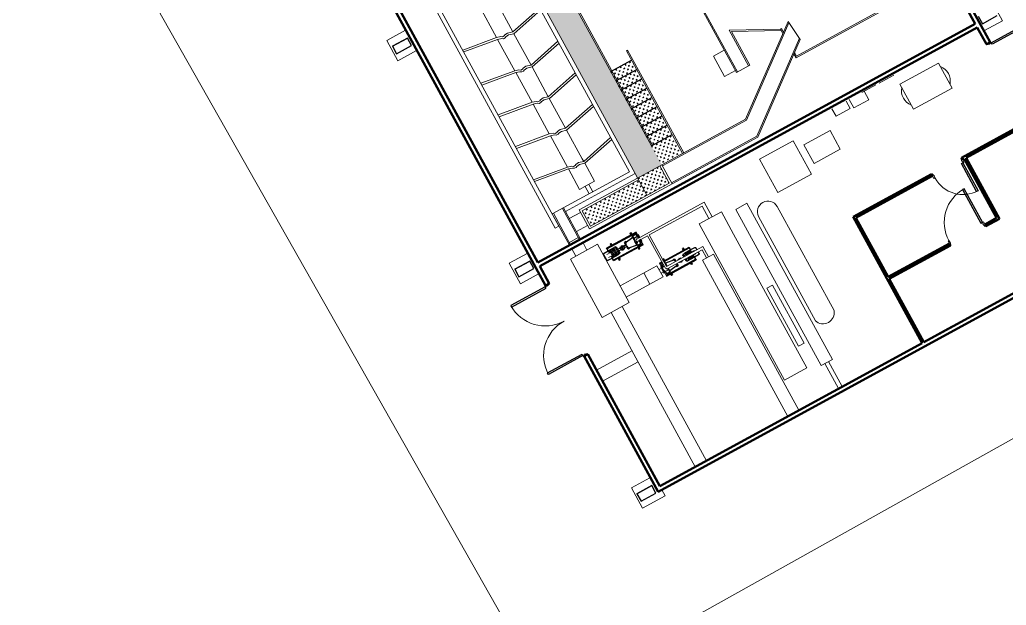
# Model space of a CAD drawing. Header units: inches. Extents: x 725.5 to 800.4, y -655.3 to -591.9.
# Drawn here: x 775.518 to 780.103, y -623.668 to -620.944 of the extents above; entities that cross this region are included whole.
import ezdxf

# ---------------------------------------------------------------- set-up
doc = ezdxf.new("R2010")
doc.units = ezdxf.units.IN
doc.header["$MEASUREMENT"] = 0
doc.linetypes.add('CONTINUA', pattern=[0])
for name, color, linetype in [('023_MUROS_2', 7, 'Continuous'), ('A_TEXTOLOCAL', 3, 'Continuous'), ('Unnamed View 1-M-EQUIPOS', 8, 'Continuous')]:
    doc.layers.add(name, color=color, linetype=linetype)
doc.layers.add('ACHUTECH', color=24, linetype='Continuous', lineweight=18)
pattern_1 = [(28.6407247, (96.317738, -998.332692), (0.0049073852, 0.01671772624), [0.00616, -0.01848]), (118.6407247, (96.321918, -998.333919), (-0.01671772624, 0.0049073852), [0.00616, -0.01848])]

msp = doc.modelspace()

# ---------------------------------------------------------------- hatches: boundary and pattern name
h = msp.add_hatch()
h.set_pattern_fill('CROSS', scale=0.04928, angle=28.6407)
h.set_pattern_definition([(28.6407247, (96.229025, -998.43757), (0.0049073852, 0.01671772624), [0.00616, -0.01848]), (118.6407247, (96.233205, -998.438797), (-0.01671772624, 0.0049073852), [0.00616, -0.01848])])
h.paths.add_polyline_path([(776.3153, -617.8707), (778.3894, -621.6807), (778.5019, -621.6193), (776.4225, -617.8122)])
h = msp.add_hatch()
h.set_pattern_fill('CROSS', scale=0.04928, angle=28.6407)
h.set_pattern_definition(pattern_1)
h.paths.add_polyline_path([(778.3852, -621.1754), (778.3616, -621.1322), (778.2647, -621.1851), (778.2883, -621.2283)])
h = msp.add_hatch()
h.set_pattern_fill('CROSS', scale=0.04928, angle=28.6407)
h.set_pattern_definition(pattern_1)
h.paths.add_polyline_path([(778.4088, -621.2187), (778.3852, -621.1754), (778.2883, -621.2283), (778.3109, -621.2697), (778.312, -621.2716)])
h = msp.add_hatch()
h.set_pattern_fill('CROSS', scale=0.04928, angle=28.6407)
h.set_pattern_definition(pattern_1)
h.paths.add_polyline_path([(778.4325, -621.2619), (778.4088, -621.2187), (778.312, -621.2716), (778.3356, -621.3148)])
h = msp.add_hatch()
h.set_pattern_fill('CROSS', scale=0.04928, angle=28.6407)
h.set_pattern_definition(pattern_1)
h.paths.add_polyline_path([(778.3356, -621.3148), (778.3592, -621.3581), (778.4561, -621.3052), (778.4325, -621.2619)])
h = msp.add_hatch()
h.set_pattern_fill('CROSS', scale=0.04928, angle=28.6407)
h.set_pattern_definition(pattern_1)
h.paths.add_polyline_path([(778.4797, -621.3484), (778.4561, -621.3052), (778.3592, -621.3581), (778.3828, -621.4013)])
h = msp.add_hatch()
h.set_pattern_fill('CROSS', scale=0.04928, angle=28.6407)
h.set_pattern_definition(pattern_1)
h.paths.add_polyline_path([(778.5033, -621.3917), (778.4797, -621.3484), (778.3828, -621.4013), (778.4064, -621.4446)])
h = msp.add_hatch()
h.set_pattern_fill('CROSS', scale=0.04928, angle=28.6407)
h.set_pattern_definition(pattern_1)
h.paths.add_polyline_path([(778.4064, -621.4446), (778.4301, -621.4878), (778.5269, -621.4349), (778.5033, -621.3917)])
h = msp.add_hatch()
h.set_pattern_fill('CROSS', scale=0.04928, angle=28.6407)
h.set_pattern_definition(pattern_1)
h.paths.add_polyline_path([(778.4301, -621.4878), (778.4537, -621.5311), (778.5506, -621.4782), (778.5269, -621.4349)])
h = msp.add_hatch()
h.set_pattern_fill('CROSS', scale=0.04928, angle=28.6407)
h.set_pattern_definition(pattern_1)
h.paths.add_polyline_path([(778.5506, -621.4782), (778.4537, -621.5311), (778.5019, -621.6193), (778.5987, -621.5664)])
h = msp.add_hatch()
h.set_pattern_fill('CROSS', scale=0.04928, angle=28.6407)
h.set_pattern_definition(pattern_1)
h.paths.add_polyline_path([(778.4932, -621.6241), (778.3894, -621.6807), (778.3941, -621.6894), (778.1312, -621.833), (778.1699, -621.9039), (778.5367, -621.7036)])

# ---------------------------------------------------------------- linework, layer by layer
at = {"color": 7}
for p, q in [((778.2647, -621.1851), (778.3616, -621.1322)), ((778.2883, -621.2283), (778.3852, -621.1754)), ((778.312, -621.2716), (778.4088, -621.2187)), ((778.3356, -621.3148), (778.4325, -621.2619)), ((778.3592, -621.3581), (778.4561, -621.3052)), ((778.3828, -621.4013), (778.4797, -621.3484)), ((778.4064, -621.4446), (778.5033, -621.3917)), ((778.4301, -621.4878), (778.5269, -621.4349)), ((778.4537, -621.5311), (778.5506, -621.4782))]:
    msp.add_line(p, q, dxfattribs=at)
at = {"layer": '023_MUROS_2', "color": 7, "lineweight": 50}
for p, q in [((778.6482, -618.5233), (780.0277, -621.0491)), ((779.0478, -619.2961), (779.9584, -620.9634)), ((777.0756, -620.5172), (777.9256, -622.0736)), ((777.0583, -620.5266), (777.9613, -622.1799)), ((777.9256, -622.0736), (779.9584, -620.9634)), ((777.9351, -622.0909), (779.9679, -620.9807)), ((779.9679, -620.9807), (780.0104, -621.0585)), ((780.0104, -621.0585), (780.0277, -621.0491)), ((780.206, -621.4166), (779.8946, -621.5867)), ((779.9166, -621.5859), (780.2107, -621.4253)), ((779.8946, -621.5867), (779.8993, -621.5954)), ((779.8993, -621.5954), (779.9079, -621.5906)), ((779.9079, -621.5906), (780.0582, -621.8657)), ((779.9166, -621.5859), (780.0715, -621.8696)), ((779.7562, -621.6623), (779.3911, -621.8617)), ((779.7562, -621.6623), (779.7609, -621.6709)), ((779.7609, -621.6709), (779.4045, -621.8656)), ((779.3911, -621.8617), (779.7114, -622.4481)), ((779.4045, -621.8656), (779.5547, -622.1407)), ((780.0582, -621.8657), (780.0028, -621.8959)), ((780.0715, -621.8696), (780.0075, -621.9046)), ((780.0028, -621.8959), (780.0075, -621.9046)), ((779.8384, -621.9857), (779.5547, -622.1407)), ((779.8384, -621.9857), (779.8432, -621.9944)), ((778.4856, -623.14), (780.553, -622.011)), ((779.8432, -621.9944), (779.5594, -622.1493)), ((779.7201, -622.4434), (780.5262, -622.0031)), ((777.9351, -622.0909), (777.9473, -622.1131)), ((777.9351, -622.0909), (777.9786, -622.1704)), ((777.9786, -622.1704), (777.9613, -622.1799)), ((779.5594, -622.1493), (779.7201, -622.4434)), ((779.7201, -622.4434), (779.8498, -622.3725)), ((778.4935, -623.1133), (779.7114, -622.4481)), ((778.1581, -622.4991), (778.1408, -622.5086)), ((778.1408, -622.5086), (778.4856, -623.14)), ((778.1581, -622.4991), (778.4935, -623.1133))]:
    msp.add_line(p, q, dxfattribs=at)
at = {"layer": 'A_TEXTOLOCAL', "color": 7, "lineweight": 30}
for p, q in [((779.973, -620.9284), (779.9919, -620.963)), ((779.9919, -620.963), (780.0611, -620.9253)), ((777.2502, -621.0679), (777.3194, -621.0301)), ((777.2502, -621.0679), (777.3194, -621.0301)), ((777.3194, -621.0301), (777.2502, -621.0679)), ((777.3194, -621.0301), (777.2502, -621.0679)), ((777.2502, -621.0679), (777.2691, -621.1025)), ((777.2691, -621.1025), (777.3383, -621.0647)), ((777.3383, -621.0647), (777.3194, -621.0301)), ((777.8192, -622.1048), (777.8884, -622.067)), ((777.8192, -622.1048), (777.8884, -622.067)), ((777.8192, -622.1048), (777.8884, -622.067)), ((777.8884, -622.067), (777.8192, -622.1048)), ((777.8884, -622.067), (777.8192, -622.1048)), ((777.9073, -622.1016), (777.8884, -622.067)), ((777.8192, -622.1048), (777.8381, -622.1394)), ((777.8381, -622.1394), (777.9073, -622.1016)), ((778.3867, -623.149), (778.4559, -623.1112)), ((778.3867, -623.149), (778.4559, -623.1112)), ((778.3867, -623.149), (778.4559, -623.1112)), ((778.4559, -623.1112), (778.3867, -623.149)), ((778.4559, -623.1112), (778.3867, -623.149)), ((778.4748, -623.1458), (778.4559, -623.1112)), ((778.3867, -623.149), (778.4056, -623.1836)), ((778.4056, -623.1836), (778.4748, -623.1458))]:
    msp.add_line(p, q, dxfattribs=at)
for points in [[(780.0373, -621.0584), (780.0335, -621.0515), (780.1935, -620.9641), (780.1973, -620.971)], [(779.8946, -621.6136), (779.9016, -621.6098), (779.9723, -621.7393), (779.9654, -621.7431)], [(779.9849, -621.89), (779.9919, -621.8862), (779.907, -621.7307), (779.9, -621.7345)], [(777.9639, -622.193), (777.9602, -622.1861), (777.8001, -622.2735), (777.8039, -622.2804)], [(778.1312, -622.4992), (778.135, -622.5061), (777.9749, -622.5935), (777.9711, -622.5866)]]:
    msp.add_lwpolyline(points, close=True, dxfattribs=at)
at = {"layer": 'ACHUTECH', "color": 7, "linetype": 'CONTINUA', "lineweight": 13, "ltscale": 500}
for p, q in [((777.9763, -624.0998), (773.2956, -615.8417)), ((778.8485, -621.1894), (778.2466, -620.0874)), ((778.8537, -621.1866), (778.2518, -620.0845)), ((778.3109, -621.2697), (777.8677, -620.4582)), ((778.4589, -621.5283), (777.8729, -620.4554)), ((777.7553, -620.5196), (778.3779, -621.6597)), ((777.738, -620.5291), (778.3512, -621.6518)), ((777.3626, -620.7341), (778.0068, -621.9137)), ((777.3799, -620.7246), (778.0241, -621.9043)), ((777.7342, -621.0267), (777.6546, -620.881)), ((777.8097, -621.0006), (777.7301, -620.8549)), ((780.0332, -620.8535), (780.0851, -620.9487)), ((777.8097, -621.0006), (777.9351, -620.89)), ((777.8146, -621.0094), (777.94, -620.8989)), ((779.1261, -621.1215), (779.5154, -620.9089)), ((779.1285, -621.1134), (779.5107, -620.9047)), ((778.8913, -621.4066), (779.0887, -620.9526)), ((778.8959, -621.4109), (779.0926, -620.9584)), ((779.1453, -621.0359), (779.0887, -620.9526)), ((779.9986, -620.9959), (780.0851, -620.9487)), ((777.3103, -620.993), (777.2238, -621.0402)), ((777.7342, -621.0267), (777.7537, -621.0227)), ((777.7537, -621.0227), (777.7618, -621.0239)), ((777.7618, -621.0239), (777.7698, -621.0196)), ((777.7698, -621.0196), (777.773, -621.0149)), ((777.773, -621.0149), (777.7853, -621.006)), ((777.7746, -621.0283), (777.7777, -621.0237)), ((777.7777, -621.0237), (777.7901, -621.0148)), ((777.7853, -621.006), (777.8097, -621.0006)), ((777.7901, -621.0148), (777.8145, -621.0093)), ((777.8941, -621.155), (777.8145, -621.0093)), ((779.0536, -620.9887), (778.8154, -620.9932)), ((778.8154, -620.9932), (778.9056, -621.1582)), ((779.0568, -620.9945), (778.8253, -620.9989)), ((778.8253, -620.9989), (778.9107, -621.1554)), ((779.0588, -620.9858), (779.0536, -620.9887)), ((779.0536, -620.9887), (779.0644, -621.0085)), ((779.0588, -620.9858), (779.0674, -621.0016)), ((777.2238, -621.0402), (777.2758, -621.1354)), ((777.7342, -621.0267), (777.5769, -621.0854)), ((777.7389, -621.0355), (777.5817, -621.0941)), ((777.7389, -621.0355), (777.7585, -621.0314)), ((777.8185, -621.1812), (777.7389, -621.0355)), ((777.7585, -621.0314), (777.7666, -621.0327)), ((777.7666, -621.0327), (777.7746, -621.0283)), ((777.8941, -621.155), (778.0195, -621.0445)), ((777.8989, -621.1639), (778.0243, -621.0533)), ((779.1414, -621.0301), (778.9442, -621.4856)), ((779.1453, -621.0359), (778.9488, -621.4898)), ((777.2758, -621.1354), (777.3623, -621.0881)), ((778.338, -621.0889), (778.3432, -621.0861)), ((778.5987, -621.5664), (778.338, -621.0889)), ((778.3432, -621.0861), (778.4613, -621.3024)), ((778.7417, -621.1132), (778.7919, -621.0858)), ((778.7937, -621.2084), (778.7417, -621.1132)), ((779.1162, -621.1033), (779.1261, -621.1215)), ((779.1191, -621.0964), (779.1285, -621.1134)), ((777.8573, -621.1694), (777.8697, -621.1605)), ((777.8697, -621.1605), (777.8941, -621.155)), ((778.9107, -621.1554), (778.8485, -621.1894)), ((779.7886, -621.146), (779.6087, -621.2442)), ((779.8519, -621.2619), (779.7886, -621.146)), ((777.8185, -621.1812), (777.6612, -621.2399)), ((777.8233, -621.1899), (777.666, -621.2486)), ((777.8185, -621.1812), (777.8381, -621.1772)), ((777.8233, -621.1899), (777.8429, -621.1859)), ((777.8989, -621.3283), (777.8233, -621.1899)), ((777.8381, -621.1772), (777.8462, -621.1784)), ((777.8429, -621.1859), (777.851, -621.1871)), ((777.8462, -621.1784), (777.8542, -621.174)), ((777.851, -621.1871), (777.8589, -621.1828)), ((777.8542, -621.174), (777.8573, -621.1694)), ((777.8589, -621.1828), (777.8621, -621.1781)), ((777.8621, -621.1781), (777.8744, -621.1692)), ((777.8744, -621.1692), (777.8989, -621.1638)), ((777.9744, -621.3021), (777.8989, -621.1638)), ((777.9744, -621.3021), (778.0998, -621.1916)), ((777.9793, -621.311), (778.1046, -621.2004)), ((778.8439, -621.181), (778.7937, -621.2084)), ((779.5808, -621.2014), (779.5116, -621.2392)), ((779.4313, -621.2831), (779.497, -621.2472)), ((779.6087, -621.2442), (779.672, -621.3601)), ((778.4537, -621.5311), (778.3109, -621.2697)), ((779.4642, -621.3168), (779.4424, -621.277)), ((779.672, -621.3601), (779.8519, -621.2619)), ((777.8989, -621.3283), (777.7416, -621.387)), ((777.9036, -621.337), (777.7464, -621.3957)), ((777.8989, -621.3283), (777.9184, -621.3242)), ((777.9036, -621.337), (777.9232, -621.333)), ((777.9792, -621.4754), (777.9036, -621.337)), ((777.9184, -621.3242), (777.9265, -621.3255)), ((777.9232, -621.333), (777.9313, -621.3342)), ((777.9265, -621.3255), (777.9345, -621.3211)), ((777.9313, -621.3342), (777.9393, -621.3299)), ((777.9345, -621.3211), (777.9376, -621.3165)), ((777.9376, -621.3165), (777.95, -621.3076)), ((777.9393, -621.3299), (777.9424, -621.3252)), ((777.9424, -621.3252), (777.9548, -621.3163)), ((777.95, -621.3076), (777.9744, -621.3021)), ((777.9548, -621.3163), (777.9792, -621.3109)), ((778.0547, -621.4492), (777.9792, -621.3109)), ((778.0547, -621.4492), (778.1801, -621.3387)), ((778.6039, -621.5636), (778.4613, -621.3024)), ((779.3586, -621.3228), (779.3775, -621.3574)), ((779.3732, -621.3148), (779.395, -621.3546)), ((779.395, -621.3546), (779.4642, -621.3168)), ((778.0596, -621.4581), (778.185, -621.3475)), ((779.3118, -621.3933), (779.2929, -621.3587)), ((779.3775, -621.3574), (779.3118, -621.3933)), ((778.5019, -621.6193), (778.8913, -621.4066)), ((778.5047, -621.6245), (778.8959, -621.4109)), ((777.9792, -621.4754), (777.8219, -621.5341)), ((777.9792, -621.4754), (777.9988, -621.4713)), ((777.984, -621.4841), (778.0035, -621.4801)), ((777.9988, -621.4713), (778.0069, -621.4726)), ((778.0035, -621.4801), (778.0116, -621.4813)), ((778.0069, -621.4726), (778.0148, -621.4682)), ((778.0116, -621.4813), (778.0196, -621.477)), ((778.0148, -621.4682), (778.018, -621.4636)), ((778.018, -621.4636), (778.0303, -621.4547)), ((778.0196, -621.477), (778.0228, -621.4723)), ((778.0228, -621.4723), (778.0351, -621.4634)), ((778.0303, -621.4547), (778.0547, -621.4492)), ((778.0351, -621.4634), (778.0595, -621.4579)), ((778.1325, -621.5916), (778.0595, -621.4579)), ((779.2839, -621.4598), (779.1628, -621.5259)), ((779.3312, -621.5463), (779.2839, -621.4598)), ((777.984, -621.4841), (777.8267, -621.5428)), ((778.0633, -621.6294), (777.984, -621.4841)), ((778.1389, -621.6032), (778.2642, -621.4927)), ((778.1437, -621.6121), (778.2691, -621.5015)), ((778.5472, -621.7024), (778.9442, -621.4856)), ((778.5501, -621.7076), (778.9488, -621.4898)), ((778.9565, -621.5922), (779.1122, -621.5071)), ((779.1122, -621.5071), (779.1972, -621.6628)), ((779.1628, -621.5259), (779.2101, -621.6124)), ((778.166, -621.9173), (778.8319, -621.5537)), ((778.5019, -621.6193), (778.6039, -621.5636)), ((779.2101, -621.6124), (779.3312, -621.5463)), ((778.099, -621.6222), (778.1021, -621.6176)), ((778.1021, -621.6176), (778.1144, -621.6087)), ((778.1069, -621.6263), (778.1192, -621.6174)), ((778.1144, -621.6087), (778.1389, -621.6032)), ((778.1192, -621.6174), (778.1436, -621.612)), ((778.1325, -621.5916), (778.1389, -621.6032)), ((778.1436, -621.612), (778.1892, -621.6954)), ((778.5019, -621.6193), (778.3894, -621.6807)), ((778.5019, -621.6193), (778.5501, -621.7076)), ((779.0415, -621.7479), (778.9565, -621.5922)), ((778.0633, -621.6294), (777.906, -621.6881)), ((778.0681, -621.6381), (777.9108, -621.6968)), ((777.9931, -621.8474), (778.3512, -621.6518)), ((778.0544, -621.8364), (778.3779, -621.6597)), ((778.0633, -621.6294), (778.0829, -621.6254)), ((778.0681, -621.6381), (778.0876, -621.6341)), ((778.12, -621.7332), (778.0681, -621.6381)), ((778.0829, -621.6254), (778.091, -621.6266)), ((778.0876, -621.6341), (778.0957, -621.6353)), ((778.091, -621.6266), (778.099, -621.6222)), ((778.0957, -621.6353), (778.1037, -621.631)), ((778.1037, -621.631), (778.1069, -621.6263)), ((778.4329, -621.7603), (778.3779, -621.6597)), ((778.5367, -621.7036), (778.4932, -621.6241)), ((779.1972, -621.6628), (779.0415, -621.7479)), ((778.1178, -621.8291), (778.3894, -621.6807)), ((778.1312, -621.833), (778.3941, -621.6894)), ((778.1546, -621.7143), (778.1892, -621.6954)), ((778.1816, -621.7444), (778.1627, -621.7098)), ((778.1699, -621.9039), (778.5367, -621.7036)), ((778.1546, -621.7143), (778.12, -621.7332)), ((778.1643, -621.7539), (778.1454, -621.7193)), ((778.4444, -621.9328), (778.6995, -621.7935)), ((778.6995, -621.7935), (778.7362, -621.8607)), ((778.8459, -621.8262), (778.8978, -621.7979)), ((779.2946, -622.5245), (778.8978, -621.7979)), ((777.9982, -621.8446), (778.0779, -621.9904)), ((778.0398, -621.8219), (778.1194, -621.9677)), ((778.045, -621.8191), (778.1246, -621.9649)), ((778.072, -621.8686), (778.1239, -621.8403)), ((778.1178, -621.8291), (778.166, -621.9173)), ((778.1312, -621.833), (778.1699, -621.9039)), ((778.4433, -621.945), (778.689, -621.8108)), ((778.6754, -621.8938), (778.7792, -621.8372)), ((778.7208, -621.8691), (778.689, -621.8108)), ((778.7792, -621.8372), (778.8359, -621.941)), ((779.2427, -622.5529), (778.8459, -621.8262)), ((779.0379, -621.8124), (779.3024, -622.2968)), ((778.0025, -621.8647), (778.0727, -621.9932)), ((778.6754, -621.8938), (779.0722, -622.6204)), ((778.9514, -621.8596), (779.2159, -622.344)), ((778.0068, -621.9137), (778.0241, -621.9043)), ((778.157, -621.9008), (778.1051, -621.9292)), ((778.3921, -621.9499), (778.3821, -621.9316)), ((778.3834, -621.9662), (778.4444, -621.9328)), ((779.176, -622.5638), (778.8359, -621.941)), ((778.0723, -621.9801), (778.1138, -621.9574)), ((778.1358, -621.9815), (778.1541, -622.0152)), ((778.4356, -621.9492), (778.3881, -621.9751)), ((778.4147, -621.9913), (778.4046, -621.9728)), ((778.5155, -622.0956), (778.4356, -621.9492)), ((778.5233, -622.0914), (778.4433, -621.945)), ((777.8793, -622.0299), (777.7928, -622.0771)), ((778.077, -622.0571), (778.2026, -621.9885)), ((778.0839, -622.0099), (778.1021, -622.0433)), ((778.2026, -621.9885), (778.3509, -622.2601)), ((778.2628, -622.0263), (778.2462, -622.0354)), ((778.2824, -622.0066), (778.253, -622.0226)), ((778.2838, -622.0092), (778.2545, -622.0252)), ((778.2853, -622.012), (778.256, -622.0281)), ((778.2712, -622.0417), (778.2628, -622.0263)), ((778.2872, -622.0155), (778.2638, -622.0283)), ((778.2888, -622.0185), (778.2655, -622.0312)), ((778.2957, -622.0311), (778.2664, -622.0471)), ((778.291, -622.0224), (778.2676, -622.0352)), ((778.2925, -622.0251), (778.2691, -622.0379)), ((778.294, -622.028), (778.2707, -622.0407)), ((778.5233, -622.0914), (778.6927, -621.9988)), ((778.5265, -622.1031), (778.6896, -622.0139)), ((778.6092, -622.034), (778.6386, -622.018)), ((778.6107, -622.0367), (778.64, -622.0207)), ((778.6124, -622.0398), (778.6358, -622.027)), ((778.6519, -622.017), (778.6353, -622.0261)), ((778.6353, -622.0261), (778.637, -622.0293)), ((778.6436, -622.0414), (778.6602, -622.0323)), ((778.6536, -622.0202), (778.6519, -622.017)), ((778.6602, -622.0323), (778.6593, -622.0305)), ((778.6597, -622.0051), (778.6647, -622.0141)), ((778.6703, -622.0245), (778.6755, -622.034)), ((778.7102, -622.0516), (778.6896, -622.0139)), ((778.6927, -621.9988), (778.719, -622.0468)), ((777.7928, -622.0771), (777.8448, -622.1722)), ((778.2256, -622.3291), (778.077, -622.0571)), ((778.2322, -622.0431), (778.2406, -622.0584)), ((778.2546, -622.0507), (778.2712, -622.0417)), ((778.2972, -622.0338), (778.2679, -622.0498)), ((778.4917, -622.0765), (778.5018, -622.0949)), ((778.6211, -622.0557), (778.6504, -622.0397)), ((778.6227, -622.0586), (778.652, -622.0426)), ((778.6241, -622.0612), (778.6534, -622.0452)), ((778.6426, -622.0395), (778.6436, -622.0414)), ((778.6909, -622.0621), (778.7428, -622.0338)), ((778.6909, -622.0621), (779.0877, -622.7888)), ((779.1396, -622.7604), (778.7428, -622.0338)), ((777.8448, -622.1722), (777.9313, -622.125)), ((778.4796, -622.0885), (778.3083, -622.182)), ((778.4183, -622.1219), (778.4467, -622.1738)), ((778.5079, -622.1404), (778.4796, -622.0885)), ((778.5, -622.0996), (778.489, -622.1056)), ((778.5095, -622.1169), (778.4984, -622.1229)), ((778.5143, -622.1179), (778.5243, -622.1362)), ((778.3367, -622.2339), (778.5079, -622.1404)), ((778.99, -622.1933), (779.0159, -622.1792)), ((779.1374, -622.4632), (778.99, -622.1933)), ((779.0159, -622.1792), (779.1633, -622.449)), ((778.3509, -622.2601), (778.2253, -622.3287)), ((778.2662, -622.3064), (778.6578, -623.0235)), ((778.3181, -622.278), (778.7097, -622.9952)), ((777.9763, -624.0998), (781.0391, -622.3849)), ((778.1987, -622.5736), (778.3631, -622.4838)), ((779.1633, -622.449), (779.1374, -622.4632)), ((778.2271, -622.6255), (778.3914, -622.5357)), ((779.2427, -622.5529), (779.2946, -622.5245)), ((779.277, -622.5341), (779.3407, -622.6506)), ((779.0722, -622.6204), (779.176, -622.5638)), ((779.2597, -622.5435), (779.3234, -622.6601)), ((778.4469, -623.0741), (778.3604, -623.1213)), ((778.3604, -623.1213), (778.4124, -623.2165)), ((778.5029, -623.1306), (778.5183, -623.1586)), ((778.4124, -623.2165), (778.5183, -623.1586))]:
    msp.add_line(p, q, dxfattribs=at)
for points in [[(780.0321, -621.0489), (780.0312, -621.0494), (780.0303, -621.0477), (780.0104, -621.0585), (780.0118, -621.0611), (780.027, -621.0573), (780.0261, -621.0556), (780.0335, -621.0515)], [(779.9042, -621.6084), (779.9037, -621.6076), (779.9054, -621.6066), (779.8946, -621.5867), (779.892, -621.5881), (779.8958, -621.6033), (779.8975, -621.6024), (779.9016, -621.6098)], [(779.7692, -621.6821), (779.7687, -621.6812), (779.767, -621.6822), (779.7562, -621.6623), (779.7587, -621.6609), (779.7695, -621.6723), (779.7678, -621.6733), (779.7718, -621.6807)], [(779.9944, -621.8848), (779.9949, -621.8856), (779.9967, -621.8847), (780.0075, -621.9046), (780.0049, -621.906), (779.9942, -621.8946), (779.9959, -621.8936), (779.9919, -621.8862)], [(779.8336, -621.9726), (779.834, -621.9735), (779.8323, -621.9745), (779.8432, -621.9944), (779.8458, -621.9929), (779.8419, -621.9777), (779.8402, -621.9787), (779.8362, -621.9712)], [(777.9587, -622.1835), (777.9596, -622.183), (777.9587, -622.1813), (777.9786, -622.1704), (777.98, -622.173), (777.9685, -622.1838), (777.9676, -622.182), (777.9602, -622.1861)], [(778.1364, -622.5087), (778.1372, -622.5083), (778.1382, -622.51), (778.1581, -622.4991), (778.1567, -622.4965), (778.1414, -622.5004), (778.1424, -622.5021), (778.135, -622.5061)]]:
    msp.add_lwpolyline(points, close=True, dxfattribs=at)
for centre, radius, start, end in [((779.7711, -621.2287), 0.0719, 348.6045, 68.6769), ((779.6878, -621.2742), 0.0719, 168.6045, 248.6769), ((779.9016, -621.6098), 0.1476, 208.6407, 298.6407), ((779.9919, -621.8862), 0.1771, 118.6407, 208.6407), ((778.9953, -621.8374), 0.0493, 30.4064, 206.8751), ((778.3864, -621.9703), 0.00512, 126.225, 289.7234), ((778.52, -622.0999), 0.0131, 127.0127, 1.9406), ((778.5295, -622.0868), 0.0165, 212.0542, 259.2348), ((778.52, -622.0999), 0.0131, 55.5501, 86.7524), ((777.9602, -622.1861), 0.1823, 208.6407, 298.6407), ((779.2516, -622.3067), 0.0517, 226.2891, 10.9923), ((778.135, -622.5061), 0.1823, 118.6407, 208.6407)]:
    msp.add_arc(centre, radius, start, end, dxfattribs=at)
at = {"layer": 'Unnamed View 1-M-EQUIPOS', "color": 0, "linetype": 'ByBlock', "lineweight": -2}
for p, q in [((778.3821, -621.9316), (778.2447, -622.0066)), ((778.2464, -622.0097), (778.3838, -621.9347)), ((778.3545, -621.9365), (778.3591, -621.934)), ((778.3587, -621.9442), (778.3545, -621.9365)), ((778.3587, -621.9442), (778.3633, -621.9417)), ((778.3633, -621.9417), (778.3591, -621.934)), ((778.2628, -621.9868), (778.2674, -621.9843)), ((778.2669, -621.9945), (778.2628, -621.9868)), ((778.2715, -621.992), (778.2674, -621.9843)), ((778.3366, -621.9756), (778.329, -621.9798)), ((778.329, -621.9798), (778.3305, -621.9789)), ((778.3331, -621.9873), (778.329, -621.9798)), ((778.3305, -621.9789), (778.3346, -621.9864)), ((778.3319, -621.9814), (778.3671, -621.955)), ((778.3387, -621.9939), (778.3319, -621.9814)), ((778.3331, -621.9873), (778.3346, -621.9864)), ((778.3351, -621.9911), (778.3331, -621.9873)), ((778.3346, -621.9864), (778.3367, -621.9902)), ((778.3375, -621.9772), (778.3366, -621.9756)), ((778.365, -621.9512), (778.3668, -621.9502)), ((778.3734, -621.9665), (778.365, -621.9512)), ((778.3665, -621.9493), (778.3787, -621.9427)), ((778.3669, -621.9502), (778.3665, -621.9493)), ((778.3821, -621.9419), (778.3668, -621.9503)), ((778.3741, -621.9635), (778.3668, -621.9502)), ((778.3787, -621.9427), (778.3792, -621.9435)), ((778.3889, -621.9949), (778.3805, -621.9796)), ((778.3894, -621.9551), (778.3821, -621.9419)), ((778.3907, -621.9939), (778.3834, -621.9806)), ((778.3878, -621.9522), (778.3927, -621.9496)), ((778.403, -621.9871), (778.3907, -621.9939)), ((778.394, -621.9454), (778.3912, -621.9469)), ((778.3912, -621.9469), (778.3975, -621.9584)), ((778.4003, -621.9569), (778.394, -621.9454)), ((778.406, -621.9855), (778.3987, -621.9723)), ((778.4003, -621.9752), (778.4052, -621.9725)), ((778.4004, -621.9636), (778.4067, -621.9752)), ((778.406, -621.9855), (778.4009, -621.9883)), ((778.4024, -621.9673), (778.4052, -621.9725)), ((778.403, -621.9871), (778.4035, -621.988)), ((778.4094, -621.9737), (778.4051, -621.9658)), ((778.4094, -621.9737), (778.4051, -621.9658)), ((778.4094, -621.9737), (778.4067, -621.9752)), ((778.2337, -622.0296), (778.2521, -622.0195)), ((778.2464, -622.0097), (778.2447, -622.0066)), ((778.2464, -622.0097), (778.251, -622.0181)), ((778.2521, -622.0195), (778.2859, -622.0011)), ((778.2757, -622.0632), (778.413, -621.9882)), ((778.4147, -621.9913), (778.2774, -622.0663)), ((778.295, -622.0178), (778.2859, -622.0011)), ((778.293, -622.0032), (778.2859, -622.0011)), ((778.2996, -622.0153), (778.293, -622.0032)), ((778.3041, -622.0345), (778.295, -622.0178)), ((778.2976, -622.0116), (778.3099, -622.0049)), ((778.3062, -622.0274), (778.2996, -622.0153)), ((778.3016, -622.019), (778.3139, -622.0123)), ((778.3062, -622.0274), (778.3041, -622.0345)), ((778.3082, -622.0018), (778.3141, -621.9986)), ((778.3119, -622.0086), (778.3082, -622.0018)), ((778.3156, -622.0154), (778.3119, -622.0086)), ((778.3132, -621.9968), (778.3145, -621.996)), ((778.3178, -622.0053), (778.3132, -621.9968)), ((778.3145, -621.996), (778.3159, -621.9953)), ((778.3192, -622.0046), (778.3145, -621.996)), ((778.3192, -622.0046), (778.3145, -621.996)), ((778.3156, -622.0154), (778.3215, -622.0121)), ((778.3206, -622.0038), (778.3159, -621.9953)), ((778.3169, -621.9971), (778.3228, -621.9938)), ((778.3225, -622.0139), (778.3178, -622.0053)), ((778.3239, -622.0131), (778.3192, -622.0046)), ((778.3239, -622.0131), (778.3192, -622.0046)), ((778.3252, -622.0124), (778.3206, -622.0038)), ((778.3225, -622.0139), (778.3239, -622.0131)), ((778.3265, -622.0006), (778.3228, -621.9938)), ((778.3239, -622.0131), (778.3252, -622.0124)), ((778.3242, -622.0106), (778.3302, -622.0074)), ((778.3245, -621.9969), (778.3367, -621.9902)), ((778.3302, -622.0074), (778.3265, -622.0006)), ((778.3285, -622.0043), (778.3407, -621.9976)), ((778.3456, -622.0065), (778.3387, -621.9939)), ((778.3413, -622.0023), (778.3392, -621.9985)), ((778.3407, -621.9976), (778.3428, -622.0015)), ((778.3413, -622.0023), (778.3428, -622.0015)), ((778.3454, -622.0098), (778.3413, -622.0023)), ((778.3428, -622.0015), (778.3469, -622.009)), ((778.3454, -622.0098), (778.353, -622.0056)), ((778.3454, -622.0098), (778.3469, -622.009)), ((778.3456, -622.0065), (778.3868, -621.991)), ((778.353, -622.0056), (778.3521, -622.004)), ((778.3889, -621.9949), (778.3907, -621.9939)), ((778.3907, -621.9938), (778.3912, -621.9947)), ((778.3912, -621.9947), (778.4035, -621.988)), ((778.3914, -622.004), (778.3955, -622.0117)), ((778.3955, -622.0117), (778.4001, -622.0092)), ((778.3959, -622.0015), (778.4001, -622.0092)), ((778.4014, -621.9891), (778.4035, -621.988)), ((778.4037, -621.9933), (778.413, -621.9882)), ((778.4147, -621.9913), (778.4053, -621.9964)), ((778.5097, -622.0666), (778.6291, -622.0015)), ((778.6308, -622.0045), (778.5114, -622.0697)), ((778.6027, -622.0059), (778.5981, -622.0085)), ((778.6023, -622.0161), (778.5981, -622.0085)), ((778.6002, -622.0404), (778.6023, -622.0333)), ((778.6361, -622.0148), (778.6023, -622.0333)), ((778.6023, -622.0333), (778.6086, -622.0448)), ((778.6069, -622.0136), (778.6027, -622.0059)), ((778.6291, -622.0015), (778.6308, -622.0045)), ((778.6355, -622.0132), (778.6308, -622.0045)), ((778.6542, -622.0049), (778.6359, -622.0149)), ((778.6652, -622.0139), (778.6612, -622.0068)), ((778.6749, -622.0313), (778.6709, -622.0242)), ((778.2315, -622.0364), (778.2452, -622.061)), ((778.2522, -622.0629), (778.2706, -622.0528)), ((778.2703, -622.0529), (778.3041, -622.0345)), ((778.271, -622.0546), (778.2757, -622.0632)), ((778.2774, -622.0663), (778.2757, -622.0632)), ((778.2995, -622.0542), (778.3037, -622.0618)), ((778.3037, -622.0618), (778.3083, -622.0593)), ((778.3041, -622.0517), (778.3083, -622.0593)), ((778.4917, -622.0765), (778.502, -622.0709)), ((778.4917, -622.0765), (778.5011, -622.0714)), ((778.5037, -622.0739), (778.4934, -622.0796)), ((778.5028, -622.0744), (778.4934, -622.0796)), ((778.506, -622.0781), (778.503, -622.0798)), ((778.5051, -622.0786), (778.503, -622.0798)), ((778.5034, -622.0806), (778.5065, -622.079)), ((778.5109, -622.0561), (778.5063, -622.0586)), ((778.5105, -622.0662), (778.5063, -622.0586)), ((778.5151, -622.0637), (778.5109, -622.0561)), ((778.5152, -622.0731), (778.5137, -622.0739)), ((778.5142, -622.0748), (778.5158, -622.0739)), ((778.5157, -622.0739), (778.5152, -622.0731)), ((778.5175, -622.0729), (778.5158, -622.0739)), ((778.5158, -622.0739), (778.523, -622.0872)), ((778.5175, -622.0729), (778.5259, -622.0882)), ((778.5609, -622.0613), (778.5196, -622.0768)), ((778.66, -622.0581), (778.5226, -622.1331)), ((778.5243, -622.1362), (778.6617, -622.0612)), ((778.5611, -622.058), (778.5534, -622.0621)), ((778.5534, -622.0621), (778.5543, -622.0638)), ((778.5611, -622.058), (778.5595, -622.0588)), ((778.5636, -622.0663), (778.5595, -622.0588)), ((778.5609, -622.0613), (778.5649, -622.0686)), ((778.5611, -622.058), (778.5652, -622.0655)), ((778.5652, -622.0655), (778.5636, -622.0663)), ((778.5649, -622.0686), (778.5636, -622.0663)), ((778.5652, -622.0655), (778.5664, -622.0678)), ((778.5705, -622.079), (778.5746, -622.0864)), ((778.5718, -622.0813), (778.5706, -622.079)), ((778.5721, -622.0782), (778.5734, -622.0805)), ((778.5822, -622.0572), (778.5762, -622.0604)), ((778.5762, -622.0604), (778.5771, -622.062)), ((778.5826, -622.0546), (778.5812, -622.0554)), ((778.5812, -622.0554), (778.583, -622.0587)), ((778.5839, -622.0539), (778.5826, -622.0546)), ((778.5826, -622.0546), (778.5844, -622.058)), ((778.5826, -622.0546), (778.5844, -622.058)), ((778.5827, -622.0723), (778.5836, -622.0739)), ((778.5896, -622.0707), (778.5836, -622.0739)), ((778.5839, -622.0539), (778.5858, -622.0572)), ((778.5909, -622.0524), (778.5849, -622.0557)), ((778.5887, -622.0691), (778.5905, -622.0725)), ((778.5901, -622.0683), (778.5919, -622.0717)), ((778.5901, -622.0683), (778.5919, -622.0717)), ((778.5919, -622.0717), (778.5905, -622.0725)), ((778.5909, -622.0524), (778.5917, -622.054)), ((778.5914, -622.0676), (778.5933, -622.071)), ((778.5933, -622.071), (778.5919, -622.0717)), ((778.5983, -622.066), (778.5923, -622.0692)), ((778.5974, -622.0643), (778.5983, -622.066)), ((778.6002, -622.0404), (778.604, -622.0473)), ((778.6096, -622.0576), (778.6134, -622.0646)), ((778.6134, -622.0646), (778.6205, -622.0667)), ((778.6142, -622.0551), (778.6205, -622.0667)), ((778.6543, -622.0482), (778.6205, -622.0667)), ((778.6349, -622.0758), (778.6391, -622.0834)), ((778.6395, -622.0733), (778.6437, -622.0809)), ((778.6727, -622.0382), (778.6543, -622.0482)), ((778.66, -622.0581), (778.6554, -622.0496)), ((778.66, -622.0581), (778.6617, -622.0612)), ((778.497, -622.0941), (778.4998, -622.0926)), ((778.497, -622.0941), (778.5033, -622.1056)), ((778.497, -622.0941), (778.5125, -622.1224)), ((778.5061, -622.1041), (778.4998, -622.0926)), ((778.5005, -622.0823), (778.5055, -622.0795)), ((778.5005, -622.0823), (778.5077, -622.0955)), ((778.5061, -622.0926), (778.5012, -622.0953)), ((778.5152, -622.1209), (778.5012, -622.0953)), ((778.5034, -622.0806), (778.503, -622.0798)), ((778.5125, -622.1224), (778.5152, -622.1209)), ((778.5187, -622.1155), (778.5138, -622.1182)), ((778.5171, -622.1126), (778.5243, -622.1259)), ((778.5243, -622.1259), (778.5396, -622.1175)), ((778.5277, -622.1251), (778.5273, -622.1242)), ((778.54, -622.1184), (778.5277, -622.1251)), ((778.5324, -622.1043), (778.5396, -622.1176)), ((778.533, -622.1013), (778.5414, -622.1166)), ((778.5746, -622.0864), (778.5393, -622.1127)), ((778.5395, -622.1176), (778.54, -622.1184)), ((778.5414, -622.1166), (778.5396, -622.1176)), ((778.5478, -622.1236), (778.5432, -622.1261)), ((778.5478, -622.1236), (778.5519, -622.1312)), ((778.5689, -622.0906), (778.5698, -622.0922)), ((778.5698, -622.0922), (778.5775, -622.088)), ((778.5734, -622.0805), (778.5718, -622.0813)), ((778.5759, -622.0888), (778.5718, -622.0813)), ((778.5734, -622.0805), (778.5775, -622.088)), ((778.5775, -622.088), (778.5759, -622.0888)), ((778.6437, -622.0809), (778.6391, -622.0834)), ((778.5432, -622.1261), (778.5474, -622.1337)), ((778.5519, -622.1312), (778.5474, -622.1337))]:
    msp.add_line(p, q, dxfattribs=at)
for radius, start, end in [(0.0131, 41.709, 285.5725), (0.00349, 86.6266, 150.6548), (0.0131, 311.709, 355.4051)]:
    msp.add_arc((778.3864, -621.9679), radius, start, end, dxfattribs=at)
at = {"layer": 'Unnamed View 1-M-EQUIPOS', "color": 0, "linetype": 'ByBlock', "lineweight": -2, "extrusion": (0, 0, -1)}
for centre, start, end in [((-778.2359, -622.0341), 331.3593, 64.4615), ((-778.6568, -622.0091), 58.2571, 151.3593), ((-778.6706, -622.0337), 151.3593, 244.4615), ((-778.2496, -622.0586), 238.2571, 331.3593)]:
    msp.add_arc(centre, 0.00497, start, end, dxfattribs=at)

doc.saveas('drawing.dxf')
